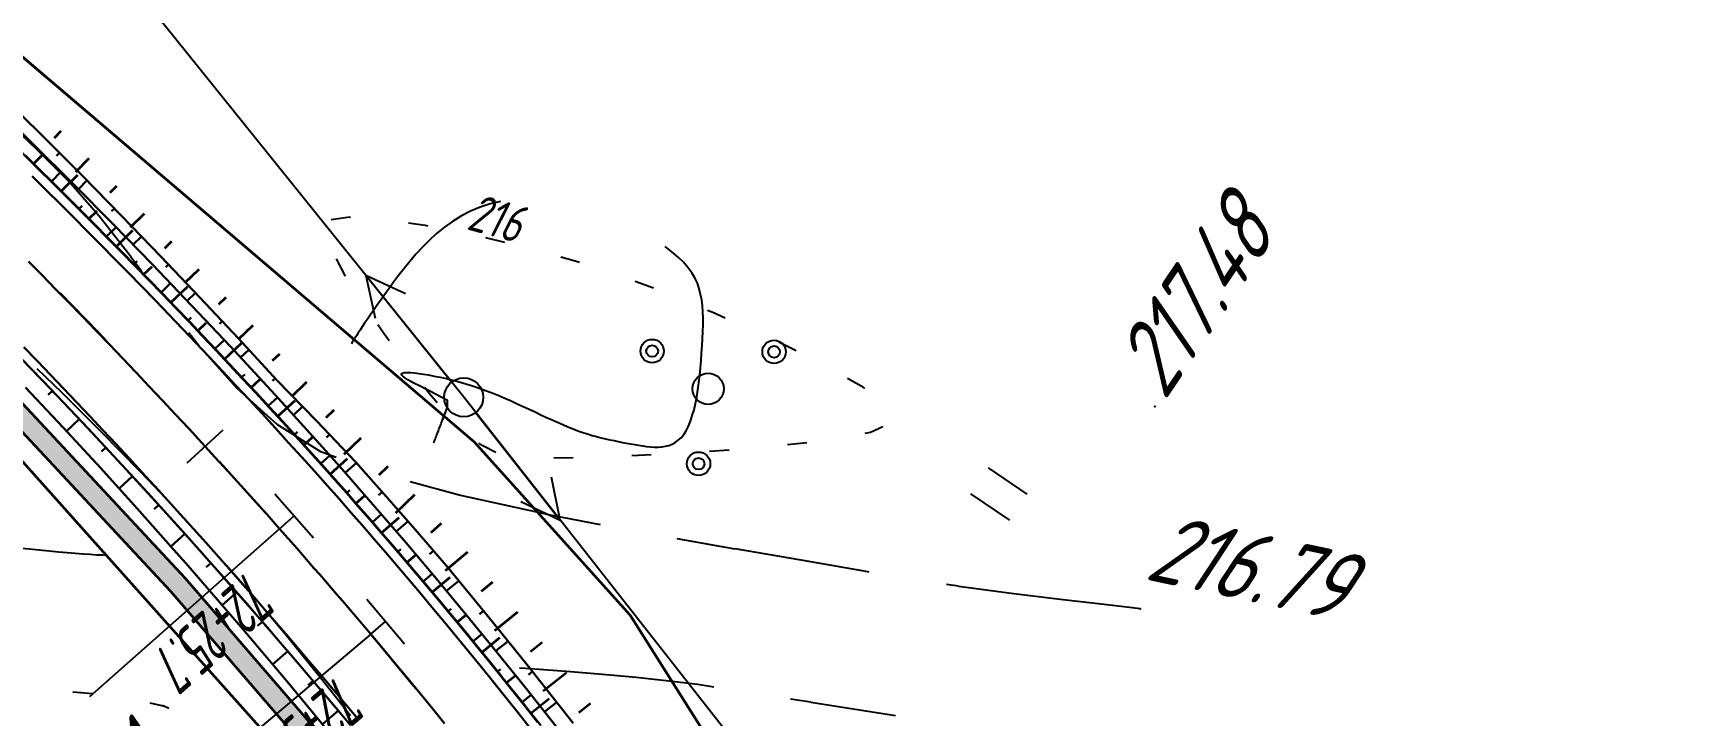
# Model space of a CAD drawing. Header units: millimetres. Extents: x -698 to 8131, y -704 to 4503.
# Drawn here: x 5297.9 to 5383.1, y 3576.8 to 3611.8 of the extents above; entities that cross this region are included whole.
import ezdxf

# ---------------------------------------------------------------- set-up
doc = ezdxf.new("R2010")
doc.units = ezdxf.units.MM
doc.linetypes.add('CONTI', pattern=[0])
doc.linetypes.add('STROT', pattern=[1.7, 0.5, -1.2])
for name, color, linetype, lineweight in [('10', 1, 'Continuous', 35), ('КОПИЯ_ОСЬ_13_ОТКОСЫ', 7, 'Continuous', 30), ('КОПИЯ_ОСЬ_ГРАНИЦЫ_ПОЛОС', 7, 'Continuous', 30), ('ОСЬ_ВЕРХ_ПОКРЫТИЯ_ГРАНИЦЫ_ПОЛОС', 7, 'Continuous', 30), ('ОСЬ_ВЕРХ_ПОКРЫТИЯ_ОСЬ', 1, 'Continuous', 30), ('Ось_примыкания', 1, 'Continuous', 35), ('Тротуар', 40, 'Continuous', 35)]:
    doc.layers.add(name, color=color, linetype=linetype, lineweight=lineweight)
for name, color, linetype in [('GOR_BDEFAULT', 212, 'CONTI'), ('PI_OTDEFAULT', 172, 'CONTI'), ('PI_TTDEFAULT', 5, 'CONTI'), ('SIT_LDEFAULT', 7, 'CONTI'), ('USLZNDEFAULT', 7, 'CONTI'), ('ZAPSKDEFAULT', 7, 'CONTI'), ('ОСЬ_ВЕРХ_ПОКРЫТИЯ_ОТКОСЫ', 7, 'Continuous'), ('ОСЬ_ВЕРХ_ПОКРЫТИЯ_ПИКЕТЫ', 1, 'Continuous'), ('ОСЬ_ВЕРХ_ПОКРЫТИЯ_РАЗБИВКА_КРИВ', 1, 'Continuous'), ('разметка', 7, 'Continuous')]:
    doc.layers.add(name, color=color, linetype=linetype)
doc.styles.add('eskd', font='isocpeui.ttf', dxfattribs={"width": 1.2})
doc.styles.add('SHRFT', font='isocpeui.ttf', dxfattribs={"width": 3.5})
doc.styles.get("Standard").update_dxf_attribs({"font": 'isocpeui.ttf'})

# ---------------------------------------------------------------- blocks, each defined once
blk = doc.blocks.new('BL_2011')
at = {"color": 0}
for p, q in [((0, 0), (0, 2.4)), ((1.6, 0), (1.6, 2.4))]:
    blk.add_line(p, q, dxfattribs=at)
blk = doc.blocks.new('BL_20')
at = {"color": 0}
blk.add_circle((0, 0), 1, dxfattribs=at)
blk = doc.blocks.new('BL_2009')
at = {"color": 0}
for centre, radius in [((0, 3.46), 0.6), ((0, 3.46), 0.3), ((0, 0), 0.8), ((-3.46, -1.74), 0.6), ((-3.46, -1.74), 0.3), ((3.46, -1.74), 0.6), ((3.46, -1.74), 0.3)]:
    blk.add_circle(centre, radius, dxfattribs=at)
blk = doc.blocks.new('*U49')
at = {"layer": 'КОПИЯ_ОСЬ_13_ОТКОСЫ'}
for points in [[(926.642, 999.655), (928.7, 997.622), (930.743, 995.574), (932.773, 993.509), (934.788, 991.428), (936.787, 989.329), (938.77, 987.214), (940.735, 985.08), (942.752, 982.999), (944.751, 980.9), (946.349, 979.099), (947.932, 977.285), (949.501, 975.459), (951.538, 972.987), (953.55, 970.495), (955.919, 967.504)], [(926.198, 999.2), (928.259, 997.176), (930.306, 995.138), (932.339, 993.082), (934.356, 991.011), (936.359, 988.921), (938.344, 986.815), (940.635, 984.338), (942.902, 981.837), (943.544, 981.119), (944.184, 980.398), (945.773, 978.576), (947.348, 976.742), (948.908, 974.895), (950.454, 973.036), (951.984, 971.164), (953.5, 969.281), (955.298, 967.013)], [(929.588, 996.735), (929.44, 996.587)], [(930.998, 995.316), (930.559, 994.883)], [(932.4, 993.891), (932.253, 993.747)], [(933.795, 992.457), (933.361, 992.037)], [(935.182, 991.017), (935.037, 990.877)], [(936.561, 989.568), (936.131, 989.161)], [(937.932, 988.112), (937.788, 987.977)], [(939.293, 986.646), (938.867, 986.254)], [(940.647, 985.174), (940.506, 985.044)], [(942.04, 983.738), (941.584, 983.298)], [(943.425, 982.296), (943.273, 982.151)], [(944.801, 980.844), (944.236, 980.339)], [(946.128, 979.349), (945.939, 979.182)], [(947.446, 977.844), (946.85, 977.325)], [(948.755, 976.331), (948.555, 976.16)], [(950.045, 974.804), (949.418, 974.284)], [(951.316, 973.259), (951.106, 973.087)], [(952.577, 971.707), (951.953, 971.203)], [(953.827, 970.146), (953.618, 969.98)], [(955.069, 968.578), (954.45, 968.088)]]:
    blk.add_lwpolyline(points, dxfattribs=at)

msp = doc.modelspace()

# ---------------------------------------------------------------- hatches: boundary and pattern name
at = {"layer": 'Тротуар', "lineweight": 30, "ltscale": 7}
msp.add_hatch(color=256, dxfattribs=at).paths.add_polyline_path([(5466.603, 3369.435), (5464.199, 3371.972), (5457.004, 3375.472), (5449.971, 3379.116), (5446.483, 3381.111), (5443.161, 3383.224), (5436.715, 3388.142), (5431.069, 3393.814), (5426.047, 3400.024), (5421.509, 3406.475), (5419.224, 3409.907), (5412.944, 3420.132), (5406.733, 3430.399), (5401.563, 3438.959), (5392.412, 3454.459), (5384.128, 3468.142), (5376.812, 3480.084), (5372.692, 3483.698), (5367.045, 3489.864), (5364.428, 3494.124), (5362.55, 3498.787), (5362.162, 3499.75), (5361.296, 3501.956), (5360.243, 3505.535), (5359.9, 3506.511), (5359.557, 3507.488), (5353.516, 3517.408), (5346.095, 3529.283), (5337.358, 3542.681), (5330.6, 3552.598), (5323.514, 3562.282), (5314.689, 3573.385), (5305.757, 3583.754), (5294.788, 3595.515), (5284.15, 3605.971), (5274.517, 3614.798), (5262.518, 3625.475), (5250.256, 3635.753), (5228.636, 3653.545), (5213.48, 3666.213), (5198.554, 3679.53), (5195.155, 3682.072), (5188.614, 3686.677), (5181.729, 3690.741), (5174.553, 3693.981), (5166.765, 3696.048), (5158.672, 3697.097), (5150.771, 3696.701), (5142.932, 3694.886), (5135.763, 3691.799), (5128.894, 3687.534), (5119.677, 3680.123), (5110.519, 3672.03), (5107.649, 3669.246), (5096.334, 3657.934), (5094.629, 3656.228), (5093.906, 3655.537), (5087.832, 3649.465), (5076.605, 3638.065), (5063.964, 3625.252), (5056.914, 3618.158), (5049.806, 3611.124), (5042.672, 3604.117), (5034.104, 3595.716), (5025.464, 3587.246), (5012.287, 3575.126), (5004.83, 3568.464), (5000.376, 3564.545), (4992.568, 3558.187), (4986.365, 3553.136), (4976.969, 3545.672), (4967.373, 3538.466), (4960.946, 3533.701), (4956.142, 3530.257), (4951.275, 3526.828), (4944.558, 3522.239), (4941.878, 3520.46), (4934.85, 3515.752), (4934.02, 3515.196), (4921.2, 3506.598), (4903.6, 3496.548), (4897.663, 3493.449), (4891.601, 3490.598), (4873.244, 3481.853), (4861.137, 3475.777), (4851.022, 3470.054), (4850.316, 3469.617), (4844.045, 3464.752), (4838.09, 3459.351), (4832.466, 3453.61), (4827.236, 3447.37), (4822.539, 3440.513), (4818.897, 3433.927), (4815.516, 3426.46), (4812.441, 3418.669), (4810.035, 3411.157), (4807.175, 3399.956), (4804.768, 3388.201), (4802.678, 3365.271), (4803.818, 3364.88), (4805.75, 3388.011), (4808.15, 3399.731), (4811.12, 3411.298), (4813.568, 3418.846), (4816.506, 3426.225), (4819.778, 3433.453), (4823.587, 3440.306), (4828.121, 3446.878), (4833.208, 3452.938), (4838.771, 3458.618), (4844.644, 3463.95), (4850.888, 3468.795), (4851.611, 3469.243), (4861.609, 3474.895), (4873.593, 3481.023), (4892.028, 3489.675), (4898.14, 3492.525), (4904.066, 3495.663), (4921.662, 3505.714), (4942.435, 3519.629), (4945.115, 3521.408), (4951.736, 3525.929), (4956.645, 3529.404), (4961.502, 3532.939), (4967.97, 3537.663), (4977.55, 3544.92), (4986.99, 3552.356), (4993.2, 3557.412), (5001.022, 3563.781), (5005.493, 3567.716), (5012.958, 3574.386), (5026.153, 3586.52), (5034.804, 3595.002), (5043.373, 3603.403), (5050.509, 3610.412), (5057.621, 3617.45), (5064.674, 3624.548), (5077.317, 3637.363), (5088.541, 3648.76), (5097.04, 3657.226), (5108.35, 3668.534), (5111.199, 3671.296), (5120.322, 3679.358), (5129.473, 3686.717), (5136.227, 3690.91), (5143.245, 3693.932), (5150.91, 3695.707), (5158.632, 3696.093), (5166.571, 3695.065), (5174.217, 3693.035), (5181.268, 3689.852), (5188.077, 3685.832), (5194.568, 3681.262), (5197.92, 3678.755), (5212.826, 3665.456), (5227.997, 3652.776), (5249.617, 3634.984), (5261.864, 3624.719), (5273.849, 3614.053), (5283.425, 3605.248), (5294.038, 3594.853), (5304.928, 3583.185), (5313.919, 3572.747), (5322.719, 3561.675), (5329.783, 3552.021), (5336.525, 3542.127), (5345.254, 3528.742), (5352.666, 3516.881), (5358.55, 3507.337), (5360.408, 3501.541), (5363.532, 3493.673), (5366.243, 3489.259), (5371.993, 3482.98), (5375.959, 3479.544), (5383.271, 3467.625), (5391.554, 3453.946), (5400.706, 3438.447), (5405.884, 3429.885), (5412.109, 3419.623), (5418.381, 3409.369), (5420.615, 3406.013), (5425.242, 3399.43), (5430.324, 3393.146), (5436.048, 3387.394), (5442.486, 3382.471), (5445.966, 3380.254), (5449.492, 3378.238), (5456.555, 3374.578), (5463.598, 3371.152), (5466.015, 3368.602), (5468.306, 3367.584), (5468.712, 3368.498)])

# ---------------------------------------------------------------- linework, layer by layer
at = {"layer": '10'}
for p, q in [((5320.503, 3590.824), (5286.753, 3619.604)), ((5294.373, 3593.134), (5314.083, 3571.094)), ((5294.373, 3593.134), (5314.083, 3571.094)), ((5328.473, 3581.954), (5320.503, 3590.824)), ((5376.033, 3506.574), (5328.473, 3581.954))]:
    msp.add_line(p, q, dxfattribs=at)
msp.add_lwpolyline([(5710.163, 3297.724), (5663.993, 3297.174), (5633.323, 3307.224), (5531.183, 3365.104), (5455.723, 3393.394), (5444.073, 3403.464), (5401.543, 3460.384), (5376.033, 3506.574), (5328.473, 3581.954), (5320.503, 3590.824), (5286.753, 3619.604), (5288.323, 3621.204), (5196.433, 3695.614)], dxfattribs=at)
at = {"layer": 'GOR_BDEFAULT', "color": 212, "elevation": 216, "flags": 128}
for points in [[(5321.839, 3603.16), (5321.299, 3603.04), (5320.789, 3602.87), (5320.289, 3602.66), (5319.829, 3602.42), (5319.379, 3602.14), (5318.959, 3601.84), (5318.559, 3601.52), (5318.189, 3601.18), (5317.829, 3600.82), (5317.499, 3600.46), (5317.179, 3600.09), (5316.889, 3599.73), (5316.609, 3599.37), (5316.349, 3599.02), (5316.109, 3598.69), (5315.889, 3598.38), (5315.679, 3598.09), (5315.489, 3597.82), (5315.319, 3597.57), (5315.159, 3597.34), (5315.009, 3597.12), (5314.869, 3596.92), (5314.749, 3596.74), (5314.639, 3596.57), (5314.539, 3596.42), (5314.449, 3596.28), (5314.369, 3596.16), (5314.299, 3596.05), (5314.239, 3595.95), (5314.189, 3595.86)], [(5321.839, 3603.16), (5321.299, 3603.04), (5320.789, 3602.87), (5320.289, 3602.66), (5319.829, 3602.42), (5319.379, 3602.14), (5318.959, 3601.84), (5318.559, 3601.52), (5318.189, 3601.18), (5317.829, 3600.82), (5317.499, 3600.46), (5317.179, 3600.09), (5316.889, 3599.73), (5316.609, 3599.37), (5316.349, 3599.02), (5316.109, 3598.69), (5315.889, 3598.38), (5315.679, 3598.09), (5315.489, 3597.82), (5315.319, 3597.57), (5315.159, 3597.34), (5315.009, 3597.12), (5314.869, 3596.92), (5314.749, 3596.74), (5314.639, 3596.57), (5314.539, 3596.42), (5314.449, 3596.28), (5314.369, 3596.16), (5314.299, 3596.05), (5314.239, 3595.95), (5314.189, 3595.86)], [(5318.409, 3590.79), (5318.429, 3590.84), (5318.449, 3590.89), (5318.479, 3590.96), (5318.499, 3591.02), (5318.529, 3591.09), (5318.559, 3591.16), (5318.589, 3591.24), (5318.619, 3591.32), (5318.649, 3591.4), (5318.679, 3591.48), (5318.709, 3591.56), (5318.739, 3591.64), (5318.769, 3591.71), (5318.799, 3591.79), (5318.829, 3591.86), (5319.109, 3592.62), (5319.119, 3592.96), (5318.219, 3593.44), (5318.079, 3593.51), (5317.939, 3593.57), (5317.789, 3593.65), (5317.639, 3593.72), (5317.489, 3593.79), (5317.349, 3593.87), (5317.209, 3593.94), (5317.089, 3594.02), (5316.979, 3594.08), (5316.889, 3594.15), (5316.819, 3594.21), (5316.779, 3594.26), (5316.759, 3594.31), (5316.779, 3594.34), (5316.839, 3594.37), (5316.929, 3594.39), (5317.059, 3594.39), (5317.219, 3594.39), (5317.419, 3594.37), (5317.639, 3594.35), (5317.879, 3594.31), (5318.149, 3594.27), (5318.439, 3594.21), (5318.739, 3594.15), (5319.059, 3594.08), (5319.379, 3594), (5319.719, 3593.91), (5320.059, 3593.81), (5320.399, 3593.71), (5320.739, 3593.59), (5321.069, 3593.47), (5321.409, 3593.35), (5321.739, 3593.21), (5322.059, 3593.08), (5322.379, 3592.94), (5322.689, 3592.79), (5322.999, 3592.65), (5323.309, 3592.51), (5323.609, 3592.37), (5323.899, 3592.23), (5324.189, 3592.09), (5324.479, 3591.96), (5324.749, 3591.84), (5325.019, 3591.72), (5325.289, 3591.61), (5325.549, 3591.5), (5325.799, 3591.41), (5326.049, 3591.32), (5326.289, 3591.25), (5326.529, 3591.17), (5326.759, 3591.11), (5326.989, 3591.05), (5327.209, 3590.99), (5327.429, 3590.94), (5327.649, 3590.9), (5327.859, 3590.85), (5328.079, 3590.81), (5328.289, 3590.77), (5328.499, 3590.73), (5328.709, 3590.7), (5328.909, 3590.66), (5329.119, 3590.63), (5329.319, 3590.6), (5329.519, 3590.58), (5329.719, 3590.57), (5329.909, 3590.57), (5330.099, 3590.58), (5330.279, 3590.61), (5330.459, 3590.65), (5330.629, 3590.72), (5330.789, 3590.81), (5330.939, 3590.92), (5331.089, 3591.05), (5331.219, 3591.22), (5331.349, 3591.41), (5331.459, 3591.64), (5331.569, 3591.9), (5331.659, 3592.18), (5331.749, 3592.48), (5331.819, 3592.81), (5331.889, 3593.15), (5331.949, 3593.51), (5331.999, 3593.88), (5332.049, 3594.25), (5332.079, 3594.63), (5332.119, 3595.01), (5332.139, 3595.39), (5332.169, 3595.77), (5332.179, 3596.14), (5332.199, 3596.5), (5332.209, 3596.84), (5332.209, 3597.17), (5332.199, 3597.5), (5332.179, 3597.81), (5332.149, 3598.11), (5332.089, 3598.4), (5332.019, 3598.69), (5331.919, 3598.97), (5331.789, 3599.24), (5331.629, 3599.51), (5331.439, 3599.78), (5331.209, 3600.05), (5330.939, 3600.31), (5330.619, 3600.58), (5330.269, 3600.85)], [(5318.409, 3590.79), (5318.429, 3590.84), (5318.449, 3590.89), (5318.479, 3590.96), (5318.499, 3591.02), (5318.529, 3591.09), (5318.559, 3591.16), (5318.589, 3591.24), (5318.619, 3591.32), (5318.649, 3591.4), (5318.679, 3591.48), (5318.709, 3591.56), (5318.739, 3591.64), (5318.769, 3591.71), (5318.799, 3591.79), (5318.829, 3591.86), (5319.109, 3592.62), (5319.119, 3592.96), (5318.219, 3593.44), (5318.079, 3593.51), (5317.939, 3593.57), (5317.789, 3593.65), (5317.639, 3593.72), (5317.489, 3593.79), (5317.349, 3593.87), (5317.209, 3593.94), (5317.089, 3594.02), (5316.979, 3594.08), (5316.889, 3594.15), (5316.819, 3594.21), (5316.779, 3594.26), (5316.759, 3594.31), (5316.779, 3594.34), (5316.839, 3594.37), (5316.929, 3594.39), (5317.059, 3594.39), (5317.219, 3594.39), (5317.419, 3594.37), (5317.639, 3594.35), (5317.879, 3594.31), (5318.149, 3594.27), (5318.439, 3594.21), (5318.739, 3594.15), (5319.059, 3594.08), (5319.379, 3594), (5319.719, 3593.91), (5320.059, 3593.81), (5320.399, 3593.71), (5320.739, 3593.59), (5321.069, 3593.47), (5321.409, 3593.35), (5321.739, 3593.21), (5322.059, 3593.08), (5322.379, 3592.94), (5322.689, 3592.79), (5322.999, 3592.65), (5323.309, 3592.51), (5323.609, 3592.37), (5323.899, 3592.23), (5324.189, 3592.09), (5324.479, 3591.96), (5324.749, 3591.84), (5325.019, 3591.72), (5325.289, 3591.61), (5325.549, 3591.5), (5325.799, 3591.41), (5326.049, 3591.32), (5326.289, 3591.25), (5326.529, 3591.17), (5326.759, 3591.11), (5326.989, 3591.05), (5327.209, 3590.99), (5327.429, 3590.94), (5327.649, 3590.9), (5327.859, 3590.85), (5328.079, 3590.81), (5328.289, 3590.77), (5328.499, 3590.73), (5328.709, 3590.7), (5328.909, 3590.66), (5329.119, 3590.63), (5329.319, 3590.6), (5329.519, 3590.58), (5329.719, 3590.57), (5329.909, 3590.57), (5330.099, 3590.58), (5330.279, 3590.61), (5330.459, 3590.65), (5330.629, 3590.72), (5330.789, 3590.81), (5330.939, 3590.92), (5331.089, 3591.05), (5331.219, 3591.22), (5331.349, 3591.41), (5331.459, 3591.64), (5331.569, 3591.9), (5331.659, 3592.18), (5331.749, 3592.48), (5331.819, 3592.81), (5331.889, 3593.15), (5331.949, 3593.51), (5331.999, 3593.88), (5332.049, 3594.25), (5332.079, 3594.63), (5332.119, 3595.01), (5332.139, 3595.39), (5332.169, 3595.77), (5332.179, 3596.14), (5332.199, 3596.5), (5332.209, 3596.84), (5332.209, 3597.17), (5332.199, 3597.5), (5332.179, 3597.81), (5332.149, 3598.11), (5332.089, 3598.4), (5332.019, 3598.69), (5331.919, 3598.97), (5331.789, 3599.24), (5331.629, 3599.51), (5331.439, 3599.78), (5331.209, 3600.05), (5330.939, 3600.31), (5330.619, 3600.58), (5330.269, 3600.85)], [(5287.391, 3586.087), (5295.349, 3585.64), (5295.959, 3585.56), (5296.559, 3585.48), (5297.129, 3585.41), (5297.679, 3585.35), (5298.199, 3585.3), (5298.699, 3585.25), (5299.179, 3585.2), (5299.619, 3585.17), (5300.039, 3585.13), (5300.439, 3585.1), (5300.799, 3585.08), (5301.129, 3585.05), (5301.429, 3585.04), (5301.699, 3585.02)]]:
    msp.add_lwpolyline(points, dxfattribs=at)
at = {"layer": 'PI_TTDEFAULT', "color": 5}
for p in [(5355.369, 3592.65, 217.482), (5354.609, 3582.28, 216.795), (5304.549, 3577.31, 215.313)]:
    msp.add_point(p, dxfattribs=at)
at = {"layer": 'SIT_LDEFAULT', "color": 7}
for p, q in [((5319.949, 3593.12), (5295.819, 3623.14)), ((5298.119, 3605.77), (5296.799, 3607.05)), ((5299.689, 3604.2), (5298.119, 3605.77)), ((5301.269, 3602.41), (5299.689, 3604.2)), ((5302.899, 3600.3), (5301.269, 3602.41)), ((5313.149, 3602.23), (5314.119, 3602.37)), ((5314.119, 3602.36), (5314.139, 3602.36)), ((5317.119, 3602.07), (5317.979, 3601.94)), ((5317.979, 3601.95), (5318.109, 3601.92)), ((5321.059, 3601.31), (5322.029, 3601.08)), ((5303.429, 3599.58), (5302.889, 3600.3)), ((5313.889, 3599.33), (5313.429, 3600.22)), ((5324.929, 3600.32), (5325.539, 3600.16)), ((5319.319, 3593.9), (5314.939, 3599.36)), ((5314.939, 3599.36), (5315.409, 3597.17)), ((5316.969, 3598.42), (5314.939, 3599.36)), ((5325.539, 3600.16), (5325.879, 3600.05)), ((5328.729, 3599.08), (5329.669, 3598.73)), ((5315.859, 3596.39), (5315.549, 3596.83)), ((5332.439, 3597.59), (5332.709, 3597.48)), ((5332.709, 3597.48), (5333.349, 3597.19)), ((5306.399, 3595.74), (5305.869, 3596.42)), ((5316.129, 3596.02), (5315.859, 3596.39)), ((5336.089, 3595.96), (5336.989, 3595.52)), ((5308.329, 3593.59), (5306.399, 3595.74)), ((5298.079, 3594.59), (5299.339, 3593.39)), ((5299.329, 3593.38), (5301.339, 3591.39)), ((5310.389, 3591.73), (5308.329, 3593.59)), ((5318.109, 3593.41), (5317.949, 3593.62)), ((5318.579, 3592.84), (5318.109, 3593.41)), ((5339.619, 3594.1), (5340.319, 3593.71)), ((5340.319, 3593.71), (5340.489, 3593.58)), ((5345.839, 3560.16), (5319.949, 3593.12)), ((5312.629, 3590.32), (5310.389, 3591.73)), ((5320.569, 3592.33), (5324.889, 3586.83)), ((5301.339, 3591.39), (5303.369, 3589.32)), ((5340.789, 3591.31), (5340.499, 3591.26)), ((5341.419, 3591.61), (5340.789, 3591.32)), ((5313.409, 3590.03), (5312.629, 3590.32)), ((5320.919, 3590.63), (5320.729, 3590.77)), ((5321.599, 3590.29), (5320.919, 3590.63)), ((5325.559, 3590.02), (5324.559, 3590)), ((5329.559, 3590.17), (5328.559, 3590.12)), ((5333.549, 3590.41), (5332.549, 3590.34)), ((5337.529, 3590.78), (5336.539, 3590.68)), ((5303.369, 3589.32), (5305.109, 3587.49)), ((5319.709, 3588.11), (5317.199, 3588.78)), ((5324.889, 3586.83), (5324.439, 3589.02)), ((5324.399, 3587.08), (5319.709, 3588.11)), ((5322.869, 3587.78), (5324.889, 3586.83)), ((5326.949, 3586.59), (5324.399, 3587.08)), ((5333.859, 3585.34), (5330.889, 3585.86)), ((5337.739, 3584.69), (5333.859, 3585.35)), ((5307.789, 3584.52), (5308.989, 3583.15)), ((5340.469, 3584.21), (5337.739, 3584.69)), ((5340.729, 3584.16), (5340.469, 3584.21)), ((5308.989, 3583.15), (5310.799, 3580.99)), ((5345.309, 3583.44), (5344.689, 3583.53)), ((5347.999, 3583.06), (5345.309, 3583.43)), ((5350.509, 3582.76), (5347.999, 3583.07)), ((5352.619, 3582.51), (5350.509, 3582.76)), ((5354.069, 3582.34), (5352.619, 3582.51)), ((5354.609, 3582.28), (5354.069, 3582.34)), ((5310.799, 3580.99), (5312.609, 3578.75)), ((5322.799, 3579.25), (5323.119, 3579.23)), ((5323.119, 3579.23), (5324.059, 3579.16)), ((5324.059, 3579.16), (5325.419, 3579.06)), ((5325.419, 3579.06), (5327.059, 3578.92)), ((5327.059, 3578.92), (5328.789, 3578.77)), ((5312.609, 3578.75), (5314.139, 3576.8)), ((5328.789, 3578.77), (5330.479, 3578.59)), ((5330.479, 3578.59), (5331.939, 3578.41)), ((5331.939, 3578.41), (5332.759, 3578.28)), ((5299.919, 3578.03), (5300.919, 3577.93)), ((5303.869, 3577.46), (5304.549, 3577.31)), ((5304.549, 3577.32), (5304.839, 3577.19)), ((5336.699, 3577.67), (5337.729, 3577.51)), ((5337.729, 3577.5), (5342.069, 3576.8))]:
    msp.add_line(p, q, dxfattribs=at)
at = {"layer": 'КОПИЯ_ОСЬ_13_ОТКОСЫ'}
for points in [[(5294.648, 3608.266), (5298.089, 3604.911), (5300.135, 3602.877), (5302.166, 3600.828), (5304.183, 3598.762), (5306.183, 3596.679), (5308.166, 3594.578), (5310.131, 3592.46), (5313.358, 3588.896), (5314.94, 3587.095), (5316.507, 3585.282), (5318.061, 3583.457), (5320.096, 3581.003), (5322.107, 3578.529), (5323.892, 3576.29)], [(5295.842, 3608.115), (5297.903, 3606.09), (5299.95, 3604.052), (5301.983, 3601.996), (5304.001, 3599.925), (5306.003, 3597.836), (5307.988, 3595.73), (5310.279, 3593.252), (5312.546, 3590.752), (5313.188, 3590.033), (5313.828, 3589.312), (5315.418, 3587.49), (5316.992, 3585.656), (5318.552, 3583.809), (5320.098, 3581.95), (5321.629, 3580.078), (5323.144, 3578.195), (5324.943, 3575.927)], [(5298.816, 3604.192), (5299.312, 3604.691)], [(5300.233, 3602.78), (5300.399, 3602.945)], [(5301.642, 3601.36), (5302.132, 3601.844)], [(5303.044, 3599.934), (5303.208, 3600.094)], [(5304.437, 3598.499), (5304.922, 3598.968)], [(5305.822, 3597.057), (5305.985, 3597.212)], [(5307.2, 3595.606), (5307.68, 3596.059)], [(5296.807, 3595.593), (5298.769, 3593.556), (5300.712, 3591.505), (5302.638, 3589.437), (5304.541, 3587.358), (5306.425, 3585.262), (5309.402, 3581.882), (5311.687, 3579.223), (5313.971, 3576.515)], [(5308.568, 3594.148), (5308.729, 3594.298)], [(5297.49, 3593.63), (5299.417, 3591.574), (5301.327, 3589.501), (5303.214, 3587.416), (5305.083, 3585.315), (5305.7, 3584.613), (5308.639, 3581.218), (5310.893, 3578.549), (5313.146, 3575.831)], [(5298.867, 3593.453), (5298.659, 3593.254)], [(5309.928, 3592.681), (5310.402, 3593.118)], [(5300.244, 3592.002), (5299.591, 3591.386)], [(5311.272, 3591.2), (5311.431, 3591.344)], [(5301.612, 3590.543), (5301.393, 3590.339)], [(5312.614, 3589.717), (5313.088, 3590.146)], [(5302.971, 3589.076), (5302.287, 3588.445)], [(5313.948, 3588.227), (5314.108, 3588.368)], [(5304.321, 3587.6), (5304.092, 3587.391)], [(5315.265, 3586.722), (5315.731, 3587.127)], [(5305.662, 3586.116), (5304.944, 3585.472)], [(5316.571, 3585.207), (5316.728, 3585.342)], [(5306.99, 3584.62), (5306.749, 3584.408)], [(5317.868, 3583.685), (5318.329, 3584.075)], [(5308.312, 3583.119), (5307.564, 3582.46)], [(5309.63, 3581.616), (5309.379, 3581.399)], [(5319.15, 3582.15), (5319.305, 3582.278)], [(5320.422, 3580.606), (5320.888, 3580.987)], [(5310.934, 3580.099), (5310.152, 3579.427)], [(5321.684, 3579.054), (5321.84, 3579.18)], [(5312.232, 3578.577), (5311.969, 3578.355)], [(5322.936, 3577.495), (5323.405, 3577.869)], [(5313.521, 3577.048), (5312.707, 3576.361)]]:
    msp.add_lwpolyline(points, dxfattribs=at)
at = {"layer": 'КОПИЯ_ОСЬ_ГРАНИЦЫ_ПОЛОС'}
msp.add_lwpolyline([(5323.357, 3576.161), (5322.736, 3576.943), (5322.113, 3577.723), (5321.487, 3578.502), (5320.858, 3579.279), (5320.228, 3580.054), (5319.594, 3580.827), (5318.958, 3581.598), (5318.32, 3582.367), (5317.678, 3583.134), (5317.099, 3583.819), (5316.517, 3584.502), (5315.933, 3585.184), (5315.347, 3585.863), (5314.759, 3586.541), (5314.169, 3587.217), (5313.578, 3587.892), (5312.984, 3588.564), (5312.317, 3589.31), (5311.648, 3590.053), (5310.977, 3590.793), (5310.304, 3591.532), (5309.628, 3592.268), (5308.95, 3593.002), (5308.27, 3593.734), (5307.588, 3594.464), (5306.904, 3595.191), (5306.217, 3595.917), (5305.529, 3596.64), (5304.839, 3597.361), (5304.146, 3598.08), (5303.452, 3598.798), (5302.756, 3599.513), (5302.058, 3600.226), (5301.358, 3600.937), (5300.656, 3601.646), (5299.952, 3602.353), (5299.247, 3603.058), (5298.54, 3603.762), (5297.831, 3604.463)], dxfattribs=at)
at = {"layer": 'ОСЬ_ВЕРХ_ПОКРЫТИЯ_ГРАНИЦЫ_ПОЛОС', "linetype": 'Continuous'}
for points in [[(5314.525, 3576.632), (5313.897, 3577.382), (5313.267, 3578.131), (5312.635, 3578.877), (5312.068, 3579.547), (5311.499, 3580.215), (5310.928, 3580.882), (5310.354, 3581.547), (5309.779, 3582.21), (5309.202, 3582.871), (5308.623, 3583.531), (5308.043, 3584.189), (5307.395, 3584.922), (5306.746, 3585.654), (5306.093, 3586.383), (5305.439, 3587.111), (5304.782, 3587.836), (5304.123, 3588.56), (5303.461, 3589.281), (5302.797, 3590.001), (5302.131, 3590.719), (5301.463, 3591.435), (5300.792, 3592.149), (5300.12, 3592.861), (5299.445, 3593.571), (5298.768, 3594.28), (5298.089, 3594.986), (5297.408, 3595.691)], [(5297.729, 3594.64), (5298.407, 3593.934), (5299.083, 3593.226), (5299.757, 3592.517), (5300.428, 3591.806), (5301.098, 3591.093), (5301.765, 3590.378), (5302.43, 3589.662), (5303.093, 3588.943), (5303.754, 3588.222), (5304.412, 3587.5), (5305.068, 3586.776), (5305.721, 3586.049), (5306.372, 3585.321), (5307.021, 3584.591), (5307.668, 3583.858), (5308.248, 3583.201), (5308.826, 3582.542), (5309.402, 3581.882), (5309.976, 3581.22), (5310.548, 3580.556), (5311.119, 3579.891), (5311.687, 3579.223), (5312.253, 3578.554), (5312.885, 3577.808), (5313.514, 3577.061), (5314.141, 3576.311)]]:
    msp.add_lwpolyline(points, dxfattribs=at)
at = {"layer": 'ОСЬ_ВЕРХ_ПОКРЫТИЯ_ОСЬ'}
msp.add_lwpolyline([(5297.646, 3600.081), (5298.341, 3599.378), (5299.034, 3598.673), (5299.726, 3597.966), (5300.415, 3597.257), (5301.103, 3596.546), (5301.789, 3595.833), (5302.472, 3595.118), (5303.154, 3594.402), (5303.833, 3593.683), (5304.511, 3592.962), (5305.186, 3592.24), (5305.859, 3591.515), (5306.53, 3590.788), (5307.198, 3590.06), (5307.865, 3589.329), (5308.529, 3588.596), (5309.19, 3587.861), (5309.85, 3587.123), (5310.506, 3586.384), (5310.506, 3586.384, -0.005956), (5315.181, 3580.977), (5315.181, 3580.977), (5315.817, 3580.22), (5316.452, 3579.461), (5317.083, 3578.7), (5317.712, 3577.937), (5318.339, 3577.172), (5318.964, 3576.406)], format="xyb", dxfattribs=at)
at = {"layer": 'ОСЬ_ВЕРХ_ПОКРЫТИЯ_ОТКОСЫ'}
msp.add_lwpolyline([(5294.648, 3608.266), (5298.089, 3604.911), (5300.135, 3602.877), (5302.166, 3600.828), (5304.183, 3598.762), (5306.183, 3596.679), (5308.166, 3594.578), (5310.131, 3592.46), (5313.358, 3588.896), (5314.94, 3587.095), (5316.507, 3585.282), (5318.061, 3583.457), (5320.096, 3581.003), (5322.107, 3578.529), (5323.892, 3576.29)], dxfattribs=at)
at = {"layer": 'ОСЬ_ВЕРХ_ПОКРЫТИЯ_ПИКЕТЫ'}
msp.add_line((5305.774, 3589.763), (5307.615, 3591.454), dxfattribs=at)
at = {"layer": 'ОСЬ_ВЕРХ_ПОКРЫТИЯ_РАЗБИВКА_КРИВ'}
for p, q in [((5310.261, 3588.17), (5312.25, 3585.924)), ((5310.506, 3586.384), (5311.255, 3587.047)), ((5310.506, 3586.384), (5300.774, 3577.766)), ((5314.978, 3582.769), (5316.912, 3580.476)), ((5315.181, 3580.977), (5315.945, 3581.622)), ((5315.181, 3580.977), (5305.246, 3572.593))]:
    msp.add_line(p, q, dxfattribs=at)
at = {"layer": 'Ось_примыкания', "color": 0}
for p, q in [((5299.307, 3606.757), (5298.967, 3606.411)), ((5297.906, 3605.089), (5298.325, 3605.519)), ((5300.734, 3605.357), (5300.048, 3604.658)), ((5299.326, 3603.681), (5300.174, 3604.534)), ((5302.154, 3603.947), (5301.805, 3603.597)), ((5300.74, 3602.267), (5301.166, 3602.689)), ((5303.567, 3602.532), (5302.859, 3601.832)), ((5302.148, 3600.846), (5302.999, 3601.69)), ((5304.973, 3601.11), (5304.616, 3600.757)), ((5303.545, 3599.415), (5303.975, 3599.835)), ((5306.369, 3599.678), (5305.644, 3598.972)), ((5304.936, 3597.978), (5305.802, 3598.809)), ((5307.758, 3598.239), (5307.39, 3597.887)), ((5306.32, 3596.534), (5306.755, 3596.945)), ((5309.141, 3596.794), (5308.393, 3596.09)), ((5307.693, 3595.08), (5308.566, 3595.904)), ((5310.511, 3595.337), (5310.134, 3594.983)), ((5309.057, 3593.617), (5309.497, 3594.026)), ((5311.894, 3593.892), (5311.125, 3593.147)), ((5310.414, 3592.148), (5311.303, 3592.953)), ((5313.286, 3592.457), (5312.881, 3592.063)), ((5311.756, 3590.665), (5312.203, 3591.07)), ((5314.677, 3591.019), (5313.807, 3590.19)), ((5313.098, 3589.183), (5313.989, 3589.989)), ((5316.056, 3589.57), (5315.593, 3589.134)), ((5314.423, 3587.684), (5314.873, 3588.08)), ((5317.428, 3588.115), (5316.445, 3587.189)), ((5315.736, 3586.175), (5316.643, 3586.96)), ((5318.79, 3586.651), (5318.266, 3586.167)), ((5317.039, 3584.658), (5317.496, 3585.047)), ((5320.146, 3585.181), (5318.989, 3584.218)), ((5318.331, 3583.131), (5319.254, 3583.897)), ((5321.426, 3583.644), (5320.846, 3583.161)), ((5319.608, 3581.592), (5320.069, 3581.975)), ((5322.699, 3582.101), (5321.527, 3581.145)), ((5320.875, 3580.045), (5321.806, 3580.802)), ((5323.963, 3580.552), (5323.376, 3580.073)), ((5325.212, 3578.99), (5324.02, 3578.055)), ((5322.136, 3578.493), (5322.605, 3578.867)), ((5323.383, 3576.929), (5324.321, 3577.677)), ((5326.446, 3577.415), (5325.854, 3576.952))]:
    msp.add_line(p, q, dxfattribs=at)
at = {"layer": 'Ось_примыкания', "linetype": 'Continuous'}
msp.add_lwpolyline([(5323.749, 3576.471), (5323.127, 3577.254), (5322.503, 3578.036), (5321.876, 3578.816), (5321.247, 3579.594), (5320.615, 3580.37), (5319.98, 3581.144), (5319.343, 3581.917), (5318.704, 3582.687), (5318.061, 3583.456), (5317.48, 3584.143), (5316.897, 3584.827), (5316.312, 3585.51), (5315.725, 3586.19), (5315.137, 3586.869), (5314.546, 3587.547), (5313.953, 3588.222), (5313.358, 3588.896), (5312.689, 3589.644), (5312.019, 3590.388), (5311.347, 3591.13), (5310.673, 3591.869), (5309.996, 3592.607), (5309.317, 3593.342), (5308.636, 3594.075), (5307.953, 3594.806), (5307.267, 3595.534), (5306.58, 3596.261), (5305.891, 3596.985), (5305.199, 3597.708), (5304.506, 3598.428), (5303.811, 3599.146), (5303.113, 3599.862), (5302.414, 3600.576), (5301.714, 3601.288), (5301.011, 3601.998), (5300.306, 3602.706), (5299.6, 3603.412), (5298.892, 3604.117), (5298.183, 3604.819), (5297.471, 3605.519)], dxfattribs=at)
at = {"layer": 'разметка', "linetype": 'STROT', "lineweight": 30, "ltscale": 7}
msp.add_lwpolyline([(5241.776, 3649.664), (5244.477, 3647.407, -0.019044), (5292.636, 3605.046, -0.037792), (5324.915, 3568.854, -0.624777), (5324.915, 3568.854, -0.007953)], format="xyb", dxfattribs=at)
at = {"layer": 'Тротуар', "linetype": 'Continuous'}
for points in [[(5250.256, 3635.753), (5262.517, 3625.476), (5274.517, 3614.798), (5284.15, 3605.971), (5294.756, 3595.549), (5305.672, 3583.852), (5314.689, 3573.385), (5323.514, 3562.282), (5330.6, 3552.598), (5337.357, 3542.682), (5346.097, 3529.28), (5353.516, 3517.408), (5359.557, 3507.488)], [(5249.617, 3634.984), (5261.864, 3624.719), (5273.849, 3614.053), (5283.425, 3605.248), (5294.038, 3594.853), (5304.928, 3583.185), (5313.919, 3572.747), (5322.719, 3561.675), (5329.783, 3552.021), (5336.525, 3542.127), (5345.254, 3528.742), (5352.666, 3516.881), (5358.55, 3507.337)]]:
    msp.add_lwpolyline(points, dxfattribs=at)

# ---------------------------------------------------------------- block references
at = {"layer": 'USLZNDEFAULT', "color": 7, "rotation": 56}
for name, p in [('BL_2009', (5332.473, 3593.557)), ('BL_20', (5319.949, 3593.12))]:
    msp.add_blockref(name, p, dxfattribs=at)
at = {"layer": 'ZAPSKDEFAULT', "color": 7, "rotation": 56}
msp.add_blockref('BL_2011', (5347.929, 3586.83), dxfattribs=at)
at = {"layer": 'КОПИЯ_ОСЬ_13_ОТКОСЫ'}
msp.add_blockref('*U49', (4369.644, 2608.914), dxfattribs=at)

# ---------------------------------------------------------------- texts
at = {"layer": 'GOR_BDEFAULT', "color": 212, "style": 'SHRFT', "width": 0.75}
msp.add_text('216', height=1.9136, rotation=344.50994, dxfattribs=at).set_placement((5320.039, 3601.751, 216))
msp.add_text('216', height=1.9136, rotation=344.50994, dxfattribs=at).set_placement((5320.039, 3601.751, 216))
at = {"layer": 'PI_OTDEFAULT', "color": 172, "style": 'eskd', "oblique": 10, "width": 0.8}
for s, rotation, p in [('217.48', 56, (5355.853, 3592.883)), ('216.79', 348, (5354.766, 3583.81)), ('215.31', 55.25169, (5299.819, 3566.3))]:
    msp.add_text(s, height=3.5, rotation=rotation, dxfattribs=at).set_placement(p)
at = {"layer": 'ОСЬ_ВЕРХ_ПОКРЫТИЯ_РАЗБИВКА_КРИВ', "width": 0.6}
for s, rotation, p in [('72+25.7', 221.5263, (5308.966, 3584.352)), ('72+32.8', 220.16124, (5313.593, 3578.983))]:
    msp.add_text(s, height=2.5, rotation=rotation, dxfattribs=at).set_placement(p)

doc.saveas('drawing.dxf')
